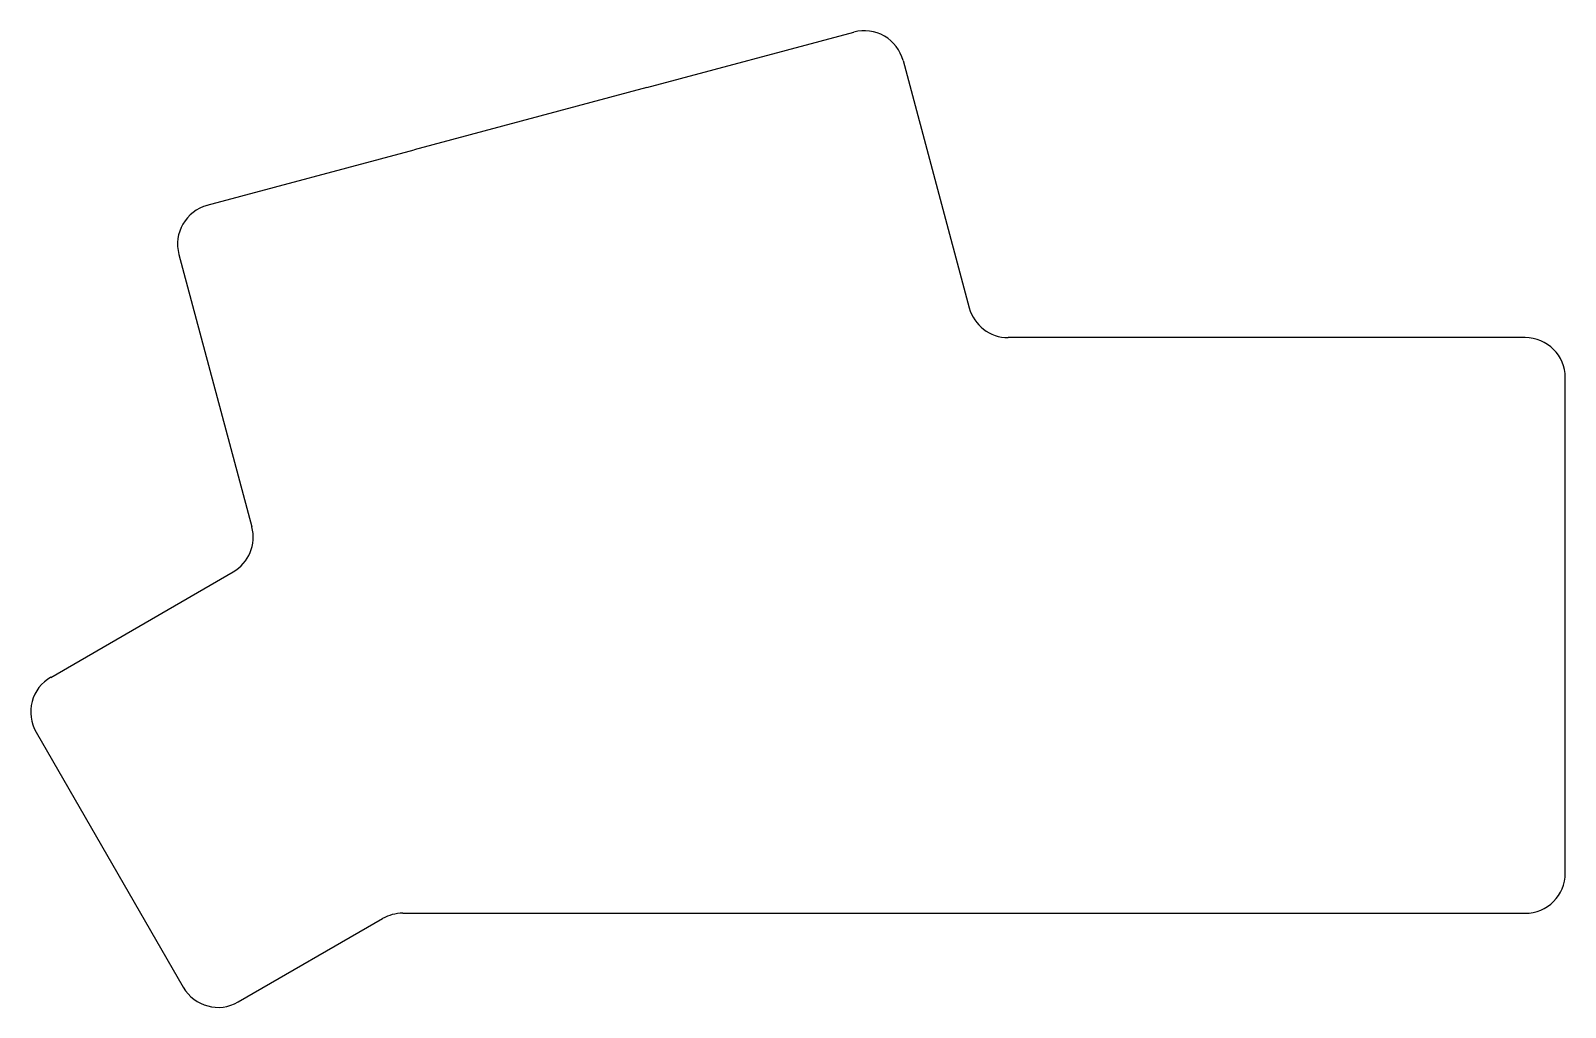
# Model space of a CAD drawing. Header units: millimetres. Extents: x 4 to 118, y -11 to 62.
import ezdxf

# ---------------------------------------------------------------- set-up
doc = ezdxf.new("R2010")
doc.units = ezdxf.units.MM

msp = doc.modelspace()

# ---------------------------------------------------------------- linework, layer by layer
for p, q in [((49.72, 57.84), (65.18, 61.98)), ((68.85, 59.86), (73.8, 41.39)), ((49.72, 57.84), (32.34, 53.18)), ((16.88, 49.04), (32.34, 53.18)), ((14.76, 45.37), (20.21, 25.02)), ((115.32, 39.16), (76.7, 39.16)), ((118.32, -0.84), (118.32, 36.16)), ((5.19, 13.78), (18.81, 21.65)), ((4.09, 9.69), (15.09, -9.37)), ((19.19, -10.47), (29.98, -4.24)), ((31.48, -3.84), (115.32, -3.84))]:
    msp.add_line(p, q)
for centre, start, end in [((65.96, 59.08), 15, 105), ((17.66, 46.14), 105, 195), ((76.7, 42.16), 195, 270), ((115.32, 36.16), 0, 90), ((17.31, 24.25), 300, 15), ((6.69, 11.19), 120, 210), ((115.32, -0.84), 270, 0), ((31.48, -6.84), 90, 120), ((17.69, -7.87), 210, 300)]:
    msp.add_arc(centre, 3, start, end)

doc.saveas('drawing.dxf')
